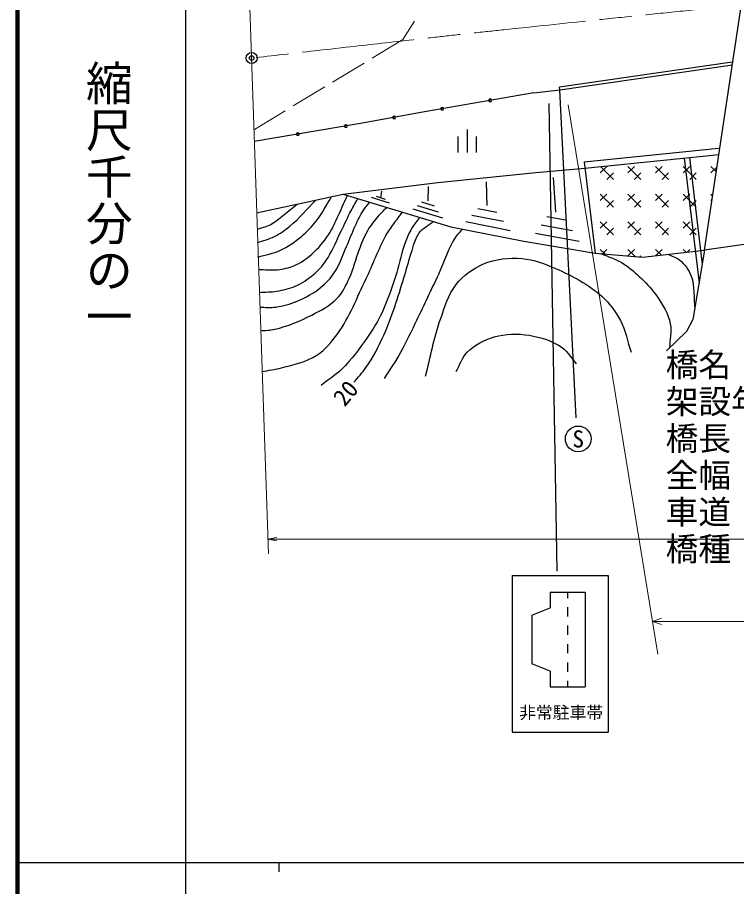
# Model space of a CAD drawing. Units: millimetres, scale not verified. Extents: x 40000 to 680000, y 20000 to 380000.
# Drawn here: x 40000 to 117026, y 202409 to 295551 of the extents above; entities that cross this region are included whole.
import ezdxf
from ezdxf.enums import TextEntityAlignment as Align

# ---------------------------------------------------------------- set-up
doc = ezdxf.new("R2010")
doc.units = ezdxf.units.MM
doc.header["$LTSCALE"] = 1000
doc.header["$PDMODE"] = 32
doc.header["$PDSIZE"] = 500
doc.linetypes.add('CHAIN', pattern=[18.5, 12, -1.5, 3.5, -1.5])
for name, color, linetype, lineweight in [('M-BGD', 7, 'Continuous', 25), ('M-BMK', 2, 'CHAIN', 13), ('M-BMK-HTXT', 7, 'Continuous', 13), ('M-BMK-SRVR', 3, 'Continuous', 25), ('M-STR-HTXT', 7, 'Continuous', 13), ('M-STR-STR1', 1, 'Continuous', 25), ('M-STR-STRC', 7, 'Continuous', 25), ('M-TTL', 2, 'Continuous', 140), ('M-TTL-BAND', 7, 'Continuous', 25)]:
    doc.layers.add(name, color=color, linetype=linetype, lineweight=lineweight)
doc.layers.add('M-OTRS', color=6, linetype='Continuous')
doc.styles.add('@ＭＳ ゴシック', font='')
doc.styles.add('ＭＳ ゴシック', font='')
doc.styles.get('@ＭＳ ゴシック').set_extended_font_data('@MS Gothic')
doc.styles.get('ＭＳ ゴシック').set_extended_font_data('MS Gothic')

# ---------------------------------------------------------------- blocks, each defined once
blk = doc.blocks.new('open_arrow')
at = {"color": 0, "linetype": 'Continuous', "lineweight": -2}
blk.add_lwpolyline([(7.5, 1.25), (0, 0), (7.5, -1.25)], dxfattribs=at)

msp = doc.modelspace()

# ---------------------------------------------------------------- linework, layer by layer
at = {"layer": 'M-BGD'}
for p, q in [((116539, 290748), (98046, 288086)), ((98089, 287793), (116581, 290455)), ((98089, 287793), (98046, 288086)), ((95321, 287480), (83825, 285464)), ((95321, 287480), (98085, 287792)), ((83825, 285464), (76524, 284132)), ((76524, 284132), (65340, 282234)), ((88195, 281063), (88195, 283531)), ((87208, 281063), (87208, 282790)), ((89182, 281063), (89182, 282790)), ((100692, 280069), (115071, 281548)), ((100763, 279382), (115142, 280860)), ((111402, 280476), (113010, 267082)), ((111968, 280534), (113345, 269069)), ((100692, 280069), (101877, 270295)), ((102429, 278880), (103126, 279578)), ((102450, 279556), (103824, 278182)), ((105390, 278880), (106087, 279578)), ((105390, 279578), (106785, 278182)), ((108351, 278880), (109048, 279578)), ((108351, 279578), (109746, 278182)), ((111312, 278880), (112009, 279578)), ((111312, 279578), (112707, 278182)), ((114273, 279578), (114861, 278989)), ((114273, 278880), (114946, 279553)), ((85030, 277869), (95509, 278925)), ((95509, 278925), (100763, 279382)), ((103126, 278182), (103824, 278880)), ((106087, 278182), (106785, 278880)), ((109048, 278182), (109746, 278880)), ((112009, 278182), (112707, 278880)), ((74893, 276612), (85030, 277869)), ((90323, 275409), (90242, 277940)), ((97652, 274678), (97407, 278404)), ((78931, 276198), (79040, 276946)), ((84001, 275885), (84030, 277427)), ((65601, 274613), (74893, 276612)), ((74893, 276612), (86429, 273093)), ((79869, 275634), (77921, 276264)), ((79418, 276041), (78444, 276355)), ((84673, 275340), (83315, 275744)), ((102429, 275919), (103126, 276617)), ((102429, 276617), (103824, 275221)), ((103126, 275221), (103824, 275919)), ((105390, 275919), (106087, 276617)), ((105390, 276617), (106785, 275221)), ((106087, 275221), (106785, 275919)), ((108351, 275919), (109048, 276617)), ((108351, 276617), (109746, 275221)), ((109048, 275221), (109746, 275919)), ((111312, 275919), (112009, 276617)), ((111312, 276617), (112707, 275221)), ((112009, 275221), (112707, 275919)), ((114273, 276617), (114475, 276414)), ((114273, 275919), (114423, 276069)), ((85559, 274043), (82391, 274985)), ((85116, 274692), (82853, 275364)), ((91359, 274645), (89322, 275048)), ((92065, 273667), (88671, 274339)), ((98700, 273817), (96693, 274181)), ((86429, 273093), (94224, 271580)), ((92771, 272689), (88019, 273630)), ((99436, 272678), (96090, 273285)), ((102429, 272958), (103126, 273656)), ((102429, 273656), (103824, 272260)), ((103126, 272260), (103824, 272958)), ((105390, 272958), (106087, 273656)), ((105390, 273656), (106785, 272260)), ((106087, 272260), (106785, 272958)), ((108351, 272958), (109048, 273656)), ((108351, 273656), (109746, 272260)), ((109048, 272260), (109746, 272958)), ((111312, 272958), (112009, 273656)), ((111312, 273656), (112707, 272260)), ((112009, 272260), (112707, 272958)), ((100172, 271539), (95488, 272388)), ((94224, 271580), (101877, 270295)), ((101877, 270295), (106931, 269866)), ((102429, 270695), (102916, 270207)), ((102660, 270228), (103126, 270695)), ((105390, 269997), (106087, 270695)), ((105390, 270695), (106152, 269932)), ((106931, 269866), (113604, 270609)), ((108351, 270695), (108954, 270092)), ((108382, 270028), (109048, 270695)), ((111312, 270695), (111618, 270388)), ((111714, 270399), (112009, 270695)), ((113604, 270609), (112354, 263192)), ((106676, 269888), (106785, 269997)), ((112354, 263192), (111666, 261880)), ((111666, 261880), (109534, 259814))]:
    msp.add_line(p, q, dxfattribs=at)
for centre, start, end in [((90636, 286658), 0, 180), ((90636, 286658), 180, 0), ((85484, 285755), 0, 180), ((85484, 285755), 180, 0), ((80336, 284827), 0, 180), ((80336, 284827), 180, 0), ((70029, 283030), 0, 180), ((75187, 283905), 0, 180), ((75187, 283905), 180, 0), ((70029, 283030), 180, 0)]:
    msp.add_arc(centre, 148, start, end, dxfattribs=at)
for points, knots in [([(65711, 271431), (66315, 271645), (66950, 271785), (67523, 272072), (68117, 272369), (68668, 272754), (69180, 273177), (70193, 274012), (71027, 275045), (71950, 275979)], [0, 0, 0, 0, 1, 1, 1, 2, 2, 2, 3, 3, 3, 3]), ([(65765, 269860), (66564, 270104), (67406, 270238), (68164, 270592), (68969, 270968), (69711, 271483), (70395, 272050), (70993, 272545), (71530, 273117), (72008, 273729), (72642, 274541), (73103, 275473), (73651, 276345)], [0, 0, 0, 0, 1, 1, 1, 2, 2, 2, 3, 3, 3, 4, 4, 4, 4]), ([(65810, 268537), (66499, 268530), (67192, 268437), (67876, 268515), (68471, 268582), (69073, 268697), (69622, 268935), (70325, 269239), (70968, 269689), (71544, 270194), (72223, 270790), (72808, 271499), (73312, 272249), (73690, 272812), (73944, 273450), (74240, 274061), (74625, 274857), (74973, 275671), (75340, 276476)], [0, 0, 0, 0, 1, 1, 1, 2, 2, 2, 3, 3, 3, 4, 4, 4, 5, 5, 5, 6, 6, 6, 6]), ([(65894, 266084), (66526, 266128), (67164, 266112), (67788, 266217), (68457, 266330), (69133, 266474), (69754, 266747), (70457, 267057), (71111, 267490), (71699, 267985), (72209, 268414), (72666, 268917), (73046, 269465), (73670, 270363), (74062, 271402), (74549, 272381), (74913, 273113), (75235, 273865), (75609, 274591), (75879, 275113), (76177, 275619), (76461, 276134)], [0, 0, 0, 0, 1, 1, 1, 2, 2, 2, 3, 3, 3, 4, 4, 4, 5, 5, 5, 6, 6, 6, 7, 7, 7, 7]), ([(65949, 264491), (66525, 264499), (67107, 264435), (67678, 264516), (68456, 264625), (69228, 264832), (69953, 265134), (70849, 265508), (71717, 265983), (72472, 266593), (73060, 267068), (73580, 267641), (73997, 268272), (74551, 269110), (74849, 270092), (75256, 271011), (75583, 271751), (75861, 272512), (76206, 273243), (76472, 273806), (76732, 274376), (77068, 274900), (77260, 275201), (77506, 275466), (77725, 275749)], [0, 0, 0, 0, 1, 1, 1, 2, 2, 2, 3, 3, 3, 4, 4, 4, 5, 5, 5, 6, 6, 6, 7, 7, 7, 8, 8, 8, 8]), ([(65662, 272844), (66128, 273006), (66625, 273097), (67059, 273331), (68128, 273909), (68987, 274810), (69951, 275549)], [0, 0, 0, 0, 1, 1, 1, 2, 2, 2, 2]), ([(66035, 261973), (66546, 262025), (67068, 262010), (67567, 262130), (68941, 262458), (70265, 263009), (71522, 263654), (72478, 264145), (73470, 264650), (74217, 265422), (74807, 266029), (75181, 266822), (75543, 267587), (76013, 268581), (76219, 269681), (76626, 270702), (76898, 271385), (77161, 272078), (77532, 272713), (77845, 273250), (78238, 273738), (78636, 274215), (78923, 274558), (79250, 274865), (79556, 275190)], [0, 0, 0, 0, 1, 1, 1, 2, 2, 2, 3, 3, 3, 4, 4, 4, 5, 5, 5, 6, 6, 6, 7, 7, 7, 8, 8, 8, 8]), ([(66186, 257599), (66889, 257732), (67605, 257811), (68296, 257998), (69587, 258348), (70951, 258620), (72074, 259346), (72975, 259928), (73681, 260793), (74306, 261666), (75595, 263465), (76384, 265575), (77355, 267565), (78097, 269087), (78650, 270704), (79476, 272182), (79722, 272623), (80025, 273029), (80315, 273442), (80611, 273862), (80928, 274266), (81234, 274678)], [0, 0, 0, 0, 1, 1, 1, 2, 2, 2, 3, 3, 3, 4, 4, 4, 5, 5, 5, 6, 6, 6, 7, 7, 7, 7]), ([(83066, 274119), (82783, 273724), (82460, 273354), (82216, 272934), (81950, 272478), (81736, 271992), (81553, 271498), (81160, 270435), (80974, 269305), (80625, 268228), (80155, 266780), (79705, 265317), (79056, 263941), (78615, 263007), (78074, 262118), (77487, 261268), (76660, 260070), (75785, 258888), (74748, 257865), (74075, 257202), (73260, 256702), (72516, 256120)], [0, 0, 0, 0, 1, 1, 1, 2, 2, 2, 3, 3, 3, 4, 4, 4, 5, 5, 5, 6, 6, 6, 7, 7, 7, 7]), ([(76029, 256451), (76464, 256974), (76950, 257458), (77333, 258020), (78081, 259118), (78713, 260298), (79255, 261511), (80136, 263485), (80738, 265573), (81398, 267631), (81679, 268508), (81874, 269411), (82171, 270282), (82425, 271024), (82566, 271840), (83033, 272470), (83416, 272986), (84041, 273268), (84546, 273668)], [0, 0, 0, 0, 1, 1, 1, 2, 2, 2, 3, 3, 3, 4, 4, 4, 5, 5, 5, 6, 6, 6, 6]), ([(87670, 272852), (87435, 272592), (87159, 272364), (86966, 272072), (86143, 270826), (85721, 269358), (85088, 268007), (84316, 266360), (83541, 264715), (82746, 263080), (82196, 261948), (81682, 260797), (81067, 259699), (80518, 258721), (79874, 257799), (79277, 256849)], [0, 0, 0, 0, 1, 1, 1, 2, 2, 2, 3, 3, 3, 4, 4, 4, 5, 5, 5, 5]), ([(102491, 270243), (103304, 269873), (104192, 269637), (104929, 269133), (106304, 268192), (107533, 266994), (108508, 265643), (109140, 264766), (109696, 263783), (109922, 262726), (110104, 261873), (109868, 260983), (109841, 260112)], [0, 0, 0, 0, 1, 1, 1, 2, 2, 2, 3, 3, 3, 4, 4, 4, 4]), ([(109635, 270167), (110069, 269963), (110570, 269862), (110938, 269553), (111476, 269101), (111904, 268487), (112153, 267830), (112571, 266729), (112414, 265489), (112544, 264318)], [0, 0, 0, 0, 1, 1, 1, 2, 2, 2, 3, 3, 3, 3]), ([(83718, 257114), (84248, 259147), (84608, 261232), (85309, 263212), (85762, 264492), (86141, 265863), (86988, 266924), (87749, 267877), (88778, 268667), (89904, 269133), (91196, 269669), (92664, 269813), (94058, 269708), (95299, 269614), (96499, 269149), (97637, 268647), (99415, 267864), (101185, 266941), (102631, 265643), (103429, 264926), (104073, 264027), (104575, 263080), (105136, 262022), (105341, 260811), (105724, 259677)], [0, 0, 0, 0, 1, 1, 1, 2, 2, 2, 3, 3, 3, 4, 4, 4, 5, 5, 5, 6, 6, 6, 7, 7, 7, 8, 8, 8, 8]), ([(86988, 257600), (87386, 258293), (87615, 259114), (88181, 259677), (88962, 260455), (89995, 261005), (91053, 261312), (92257, 261661), (93571, 261683), (94809, 261489), (96053, 261293), (97310, 260880), (98344, 260163), (98971, 259729), (99346, 259014), (99847, 258440)], [0, 0, 0, 0, 1, 1, 1, 2, 2, 2, 3, 3, 3, 4, 4, 4, 5, 5, 5, 5])]:
    msp.add_open_spline(points, degree=3, knots=knots, dxfattribs=at)
at = {"layer": 'M-BMK'}
msp.add_open_spline([(562252, 288905), (552202, 290138), (542163, 291468), (532102, 292605), (520481, 293918), (508844, 295085), (497204, 296209), (485813, 297308), (474416, 298342), (463011, 299281), (450886, 300279), (438756, 301231), (426614, 302002), (414404, 302777), (402184, 303407), (389960, 303918), (381131, 304287), (372296, 304511), (363462, 304746), (348735, 305138), (334006, 305548), (319274, 305717), (308514, 305840), (297752, 305824), (286991, 305747), (279277, 305692), (271562, 305577), (263850, 305395), (249865, 305066), (235882, 304642), (221906, 304060), (213813, 303723), (205725, 303284), (197639, 302812), (186406, 302156), (175178, 301405), (163953, 300611), (152790, 299822), (141625, 299046), (130477, 298065), (117666, 296937), (104876, 295583), (92087, 294226), (83080, 293271), (74084, 292207), (65083, 291198)], degree=3, knots=[0, 0, 0, 0, 1, 1, 1, 2, 2, 2, 3, 3, 3, 4, 4, 4, 5, 5, 5, 6, 6, 6, 7, 7, 7, 8, 8, 8, 9, 9, 9, 10, 10, 10, 11, 11, 11, 12, 12, 12, 13, 13, 13, 14, 14, 14, 15, 15, 15, 15], dxfattribs=at)
at = {"layer": 'M-BMK-HTXT'}
for p, q in [((81269, 293167), (82545, 295137)), ((77979, 291174), (81269, 293167)), ((73758, 288616), (77135, 290662)), ((69537, 286059), (72914, 288105)), ((65403, 283555), (68693, 285548))]:
    msp.add_line(p, q, dxfattribs=at)
at = {"layer": 'M-BMK-SRVR'}
msp.add_circle((65083, 291198), 592, dxfattribs=at)
msp.add_point((65083, 291198), dxfattribs=at)
at = {"layer": 'M-OTRS'}
msp.add_point((65083, 291198), dxfattribs=at)
at = {"layer": 'M-STR-HTXT'}
for p, q in [((66907, 238082), (63866, 326625)), ((98972, 286192), (108576, 227304)), ((66803, 239638), (551834, 239638)), ((108001, 230832), (108988, 231177)), ((108001, 230832), (301458, 230832)), ((108001, 230832), (108988, 230486))]:
    msp.add_line(p, q, dxfattribs=at)
at = {"layer": 'M-STR-STR1'}
for p, q in [((113604, 270609), (119292, 308526)), ((117850, 271204), (113604, 270609))]:
    msp.add_line(p, q, dxfattribs=at)
at = {"layer": 'M-STR-STRC'}
for p, q in [((99847, 252657), (98089, 287793)), ((96913, 286319), (97789, 236194)), ((93005, 235752), (93005, 218973)), ((93005, 235752), (103270, 235752)), ((103270, 235752), (103270, 218973)), ((97052, 233976), (100803, 233976)), ((97052, 233976), (97052, 232298)), ((98927, 233976), (98927, 233334)), ((100803, 233976), (100803, 223809)), ((95078, 231508), (97052, 232298)), ((98927, 232347), (98927, 231360)), ((95078, 231508), (95078, 226277)), ((98927, 230373), (98927, 229386)), ((98927, 228399), (98927, 227412)), ((98927, 226425), (98927, 225438)), ((97052, 225487), (95078, 226277)), ((97052, 225487), (97052, 223809)), ((97052, 223809), (100803, 223809)), ((98927, 224451), (98927, 223809)), ((93005, 218973), (103270, 218973))]:
    msp.add_line(p, q, dxfattribs=at)
msp.add_circle((100063, 250382), 1379, dxfattribs=at)
at = {"layer": 'M-TTL'}
msp.add_line((40000, 380000), (40000, 20000), dxfattribs=at)
at = {"layer": 'M-TTL-BAND'}
for p, q in [((58000, 370000), (58000, 20000)), ((40000, 205000), (579000, 205000)), ((68000, 205000), (68000, 204000))]:
    msp.add_line(p, q, dxfattribs=at)

# ---------------------------------------------------------------- block references
at = {"layer": 'M-STR-HTXT', "xscale": 133, "yscale": 133}
msp.add_blockref('open_arrow', (66803, 239638), dxfattribs=at)

# ---------------------------------------------------------------- texts
at = {"layer": 'M-BGD', "style": 'ＭＳ ゴシック'}
msp.add_text('20', height=1833, rotation=50, dxfattribs=at).set_placement((74348, 254334), align=Align.MIDDLE_LEFT)
at = {"layer": 'M-STR-HTXT', "style": 'ＭＳ ゴシック'}
for s, p in [('橋名', (109434, 256281)), ('架設年月', (109433, 252333)), ('橋長', (109431, 248385)), ('全幅', (109430, 244437)), ('車道', (109429, 240489)), ('橋種', (109427, 236541))]:
    msp.add_text(s, height=2566, rotation=359.984, dxfattribs=at).set_placement(p, align=Align.BOTTOM_LEFT)
at = {"layer": 'M-STR-STRC', "style": 'ＭＳ ゴシック'}
msp.add_text('S', height=1833, dxfattribs=at).set_placement((100063, 250382), align=Align.MIDDLE_CENTER)
msp.add_text('非常駐車帯', height=1320, dxfattribs=at).set_placement((93736, 220002), align=Align.BOTTOM_LEFT)
at = {"layer": 'M-TTL-BAND', "style": '@ＭＳ ゴシック'}
msp.add_text('縮尺千分の一', height=3666, rotation=270, dxfattribs=at).set_placement((49777, 261030), align=Align.MIDDLE_RIGHT)

doc.saveas('drawing.dxf')
